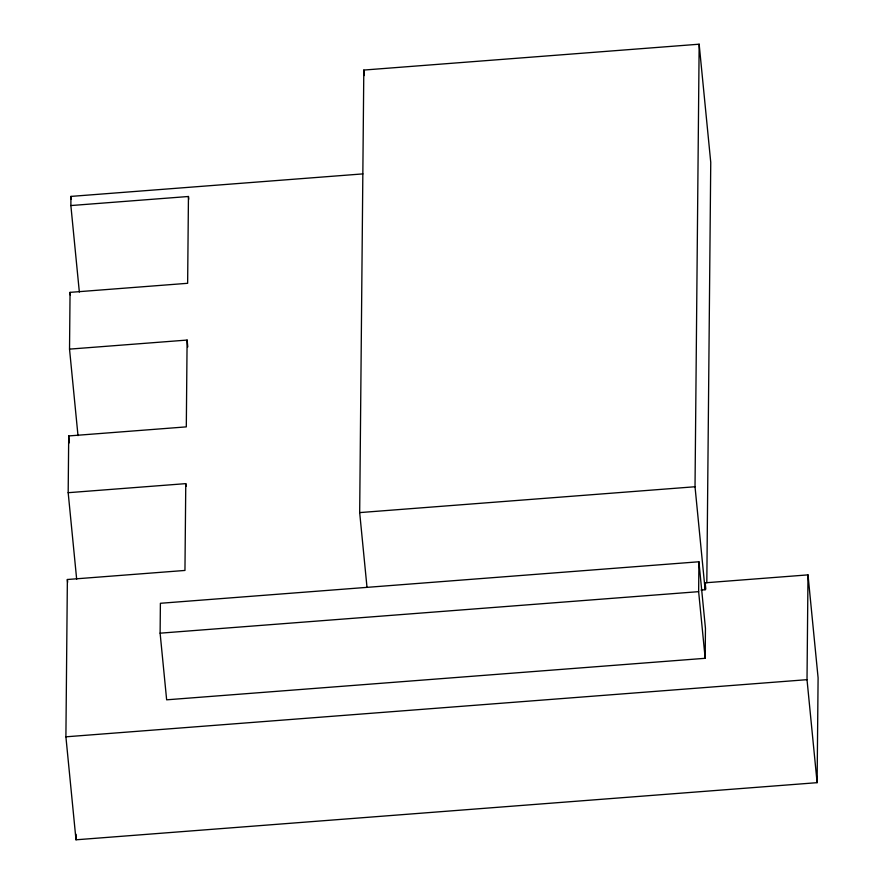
<?xml version="1.0" encoding="UTF-8"?>
<svg xmlns="http://www.w3.org/2000/svg" width="884" height="884" viewBox="0 0 884 884"><rect width="100%" height="100%" fill="white"/><g stroke="black" fill="none" stroke-linecap="round" stroke-linejoin="round"><path stroke-width="1.33" d="M701.001 590.059L705.123 589.739L705.189 582.81L807.998 574.876L818.098 677.873L817.114 782.671L76.002 839.8L65.902 736.814L67.372 579.506L184.955 570.445L185.773 483.636L68.178 492.697L76.665 579.208M68.178 492.697L68.709 435.934L186.303 426.873L187.11 340.064L69.527 349.125L78.002 435.635M69.527 349.125L70.057 292.361L187.64 283.3L188.447 196.491L70.864 205.552L79.35 292.074M70.864 205.552L70.952 196.403L362.893 173.894M76.002 839.8L76.057 834.286M160.114 633.176L160.391 603.286L698.924 561.771L705.454 628.413L705.178 658.304L166.645 699.819L160.114 633.176L698.636 591.661L698.924 561.771M366.948 586.755L359.678 512.598L363.81 70.057L699.156 44.2L710.747 162.336L706.813 582.788M705.123 589.739L695.023 486.752L699.156 44.2M817.114 782.671L807.015 679.674L807.998 574.876M359.678 512.598L695.023 486.752M65.902 736.814L807.015 679.674M705.189 582.81L705.808 589.12M698.636 591.661L705.178 658.304M363.81 70.057L364.352 75.549M188.447 196.491L188.723 199.243M187.11 340.064L187.784 346.926M185.773 483.636L186.038 486.377M70.952 196.403L71.217 199.143M70.057 292.361L70.322 295.112M68.709 435.934L69.383 442.807M67.372 579.506L67.637 582.258"/></g></svg>
